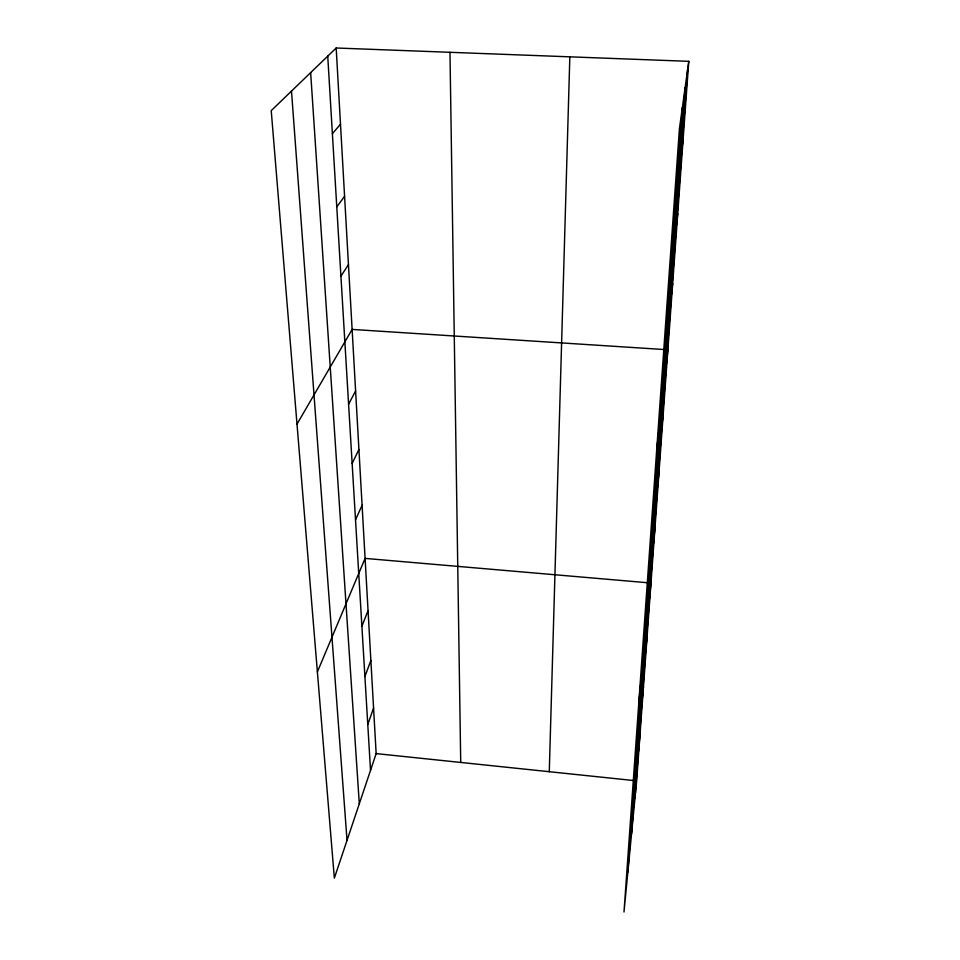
<?xml version="1.0" encoding="UTF-8"?>
<svg xmlns="http://www.w3.org/2000/svg" width="960" height="960" viewBox="0 0 960 960"><rect width="100%" height="100%" fill="white"/><g stroke="black" fill="none" stroke-linecap="round" stroke-linejoin="round"><path stroke-width="1.44" d="M549.276 771.708L569.832 56.832M627.852 872.112L682.356 107.544M631.572 833.58L685.116 87.696M634.968 798.444L687.564 70.032M688.776 61.332L636.66 780.84L624 912L679.428 128.616L688.776 61.332L336.18 48L271.224 110.64L334.344 878.148L376.152 753.6L336.18 48M638.316 752.076L639.996 734.796M645.504 652.524L647.148 636.048M641.82 703.488L643.488 686.58M638.772 703.212L650.988 583.032M653.304 544.416L654.9 529.008M657.456 487.056L659.016 472.26M661.812 426.672L663.336 412.596M656.64 450.72L667.884 349.776M671.256 295.872L672.684 283.548M676.38 224.88L677.748 213.612M681.816 149.724L683.1 139.656M367.776 724.5L373.572 708.072M364.908 676.512L370.872 660.468M361.896 626.244L368.052 610.62M317.376 671.916L365.088 558.396L648.072 582.78M355.512 519.828L362.088 505.236M352.14 463.464L358.92 449.496M348.588 404.232L355.608 390.96M297 424.14L352.128 329.412L663.432 349.488M340.92 276.216L348.456 264.624M336.768 206.904L344.58 196.32M332.388 133.656L340.5 124.224M376.152 753.6L633.744 780.54M291.492 91.092L347.028 840.348M310.644 72.624L359.304 803.76M327.744 56.136L370.524 770.352M449.976 52.296L460.716 762.444"/></g></svg>
